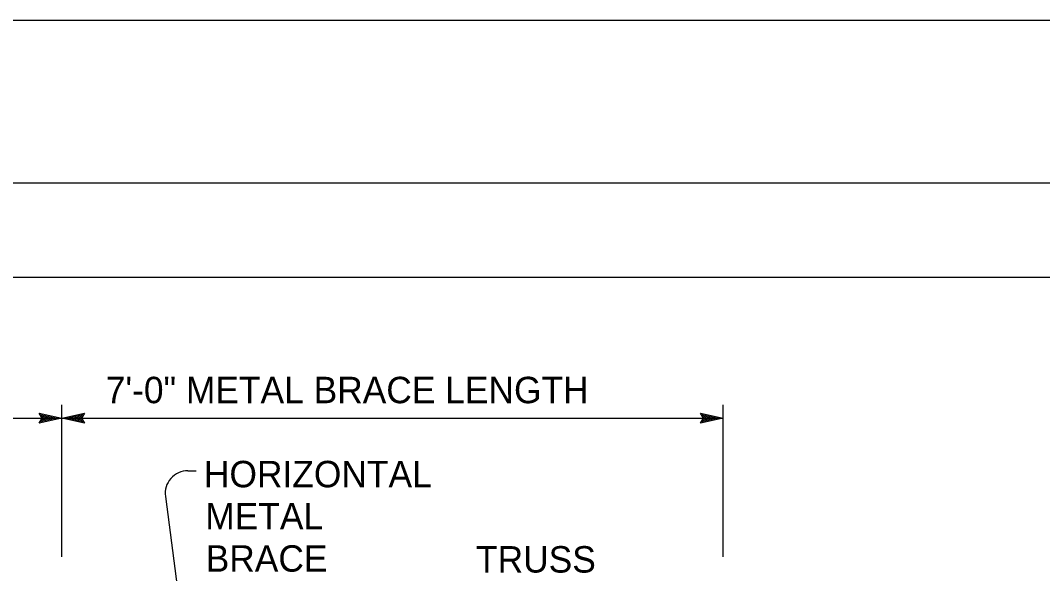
# Model space of a CAD drawing. Extents: x -894 to 866, y -472 to 714.
# Drawn here: x -478.3 to -207.6, y 567 to 713.6 of the extents above; entities that cross this region are included whole.
import ezdxf

# ---------------------------------------------------------------- set-up
doc = ezdxf.new("R2010")
doc.units = 0
for name, color, linetype in [('border_PLOTTING-ELEMENTS', 7, 'Continuous'), ('border_rw_22x34_Cut_Lines', 7, 'Continuous'), ('border_SHEET', 7, 'Continuous'), ('mc_FENCE-anno', 7, 'Continuous')]:
    doc.layers.add(name, color=color, linetype=linetype)

msp = doc.modelspace()

# ---------------------------------------------------------------- linework, layer by layer
at = {"layer": 'border_PLOTTING-ELEMENTS'}
for points in [[(-894.05, -472.44), (865.96, -472.44), (865.96, 713.56), (-894.05, 713.56)], [(-864.05, 670.56), (835.96, 670.56), (835.96, -429.44), (-864.05, -429.44)]]:
    msp.add_lwpolyline(points, close=True, dxfattribs=at)
at = {"layer": 'border_rw_22x34_Cut_Lines'}
msp.add_lwpolyline([(-864.05, 670.56), (835.96, 670.56), (835.96, -429.44), (-864.05, -429.44)], close=True, dxfattribs=at)
at = {"layer": 'border_SHEET'}
msp.add_line((-814.05, 645.56), (810.96, 645.56), dxfattribs=at)
at = {"layer": 'mc_FENCE-anno'}
for p, q in [((-467.33, 571.46), (-467.33, 611.77)), ((-292.18, 571.46), (-292.18, 611.77)), ((-472.53, 608.22), (-473.33, 609.56)), ((-473.33, 609.56), (-473.33, 609.56)), ((-473.33, 609.56), (-467.33, 608.22)), ((-473.12, 609.21), (-468.71, 608.22)), ((-467.33, 608.22), (-461.33, 609.55)), ((-465.94, 608.23), (-461.57, 609.19)), ((-461.33, 609.55), (-462.13, 608.22)), ((-461.33, 609.55), (-461.33, 609.55)), ((-297.38, 608.22), (-298.18, 609.56)), ((-298.18, 609.56), (-298.18, 609.56)), ((-298.18, 609.56), (-292.18, 608.22)), ((-297.97, 609.21), (-293.56, 608.22)), ((-579.13, 608.22), (-467.33, 608.22)), ((-467.33, 608.22), (-473.33, 606.89)), ((-473.33, 606.89), (-472.53, 608.22)), ((-473.33, 606.89), (-473.33, 606.89)), ((-468.72, 608.22), (-473.1, 607.25)), ((-470.1, 608.23), (-472.92, 607.6)), ((-472.88, 608.85), (-470.1, 608.23)), ((-472.71, 608.5), (-471.48, 608.23)), ((-471.48, 608.23), (-472.69, 607.96)), ((-467.33, 608.22), (-292.18, 608.22)), ((-461.33, 606.88), (-467.33, 608.22)), ((-467.33, 608.22), (-467.33, 608.22)), ((-467.33, 608.22), (-467.33, 608.22)), ((-461.55, 607.24), (-465.95, 608.22)), ((-464.57, 608.22), (-461.74, 608.85)), ((-461.78, 607.6), (-464.57, 608.22)), ((-463.19, 608.22), (-461.98, 608.49)), ((-461.96, 607.95), (-463.19, 608.22)), ((-462.13, 608.22), (-461.33, 606.88)), ((-461.33, 606.88), (-461.33, 606.88)), ((-292.18, 608.22), (-298.18, 606.89)), ((-298.18, 606.89), (-297.38, 608.22)), ((-298.18, 606.89), (-298.18, 606.89)), ((-293.57, 608.22), (-297.95, 607.25)), ((-294.94, 608.23), (-297.77, 607.6)), ((-297.73, 608.85), (-294.94, 608.23)), ((-297.56, 608.5), (-296.33, 608.23)), ((-296.33, 608.23), (-297.53, 607.96)), ((-292.18, 608.22), (-292.18, 608.22)), ((-433.94, 594.28), (-431.76, 594.28)), ((-439.89, 587.5), (-434.47, 546.23))]:
    msp.add_line(p, q, dxfattribs=at)
msp.add_arc((-433.94, 588.28), 6, 90, 187.4843, dxfattribs=at)

# ---------------------------------------------------------------- texts
for s, p in [('7\'-0" METAL BRACE LENGTH', (-455.68, 612.17)), ('HORIZONTAL ', (-429.68, 589.9)), ('METAL', (-429.32, 578.76)), ('BRACE', (-429.21, 567.54)), ('TRUSS', (-357.63, 567.31))]:
    msp.add_text(s, height=7, dxfattribs=at).set_placement(p)

doc.saveas('drawing.dxf')
